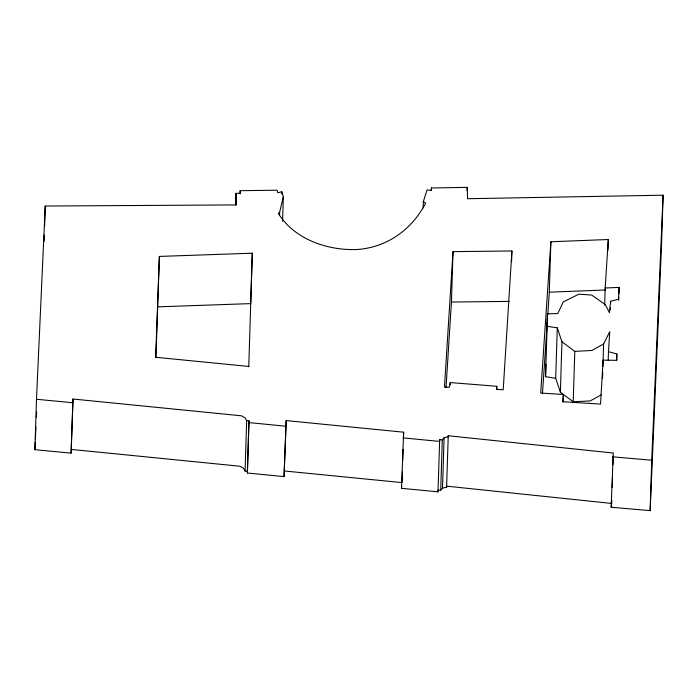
<?xml version="1.0" encoding="UTF-8"?>
<svg xmlns="http://www.w3.org/2000/svg" width="698" height="698" viewBox="0 0 698 698"><rect width="100%" height="100%" fill="white"/><g stroke="black" fill="none" stroke-linecap="round" stroke-linejoin="round"><path stroke-width="1.05" d="M602.898 366.581L603.604 343.983L609.755 331.655L608.481 351.679L616.823 353.973L616.744 360.316L603.098 360.151L600.533 404.09L562.667 401.734L563.391 394.466L540.688 393.035L550.888 241.778L608.29 239.501L607.949 250.233M601.118 394.902L590.281 400.914L573.215 401.778L560.372 392.197L555.695 378.264L545.566 376.684L545.915 364.199M604.643 305.148L605.183 287.986L619.1 287.41L618.472 299.233L610.602 301.239L609.441 312.669L605.236 304.529L591.686 295.062L578.886 294.172L563.234 301.92L557.746 313.577L547.502 313.786L547.153 326.271L557.283 327.842L561.951 341.776L560.372 392.197M248.758 366.773L252.283 253.2L159.388 256.428L155.654 357.271L248.811 366.441M403.47 437.559L403.636 432.193L286.189 420.589L284.025 476.612L247.424 473.026L247.389 471.185L245.077 471.089L246.664 420.676L245.085 417.832L241.517 415.807L73.002 399.02L71.091 453.142L34.9 449.695L36.488 399.282L45.239 206.032L236.352 204.915L236.029 193.346L240.304 193.337L240.173 190.676L277.036 190.214L277.813 192.735L281.809 191.802L283.344 196.566L282.568 221.24M44.122 241.429L44.323 234.99M44.593 226.414L45.239 206.032M71.091 453.142L73.002 399.02M155.916 357.804L159.388 256.428M235.654 205.151L236.029 193.346M240.068 193.896L240.173 190.676M252.283 253.2L250.695 303.613L157.809 306.841M247.389 471.185L248.977 420.772L246.664 420.676M247.424 473.026L248.977 420.772M279.54 215.516L279.645 212.297L283.344 196.566M281.739 193.948L281.809 191.802M284.025 476.612L286.189 420.589M423.145 207.882L423.346 201.443L427.132 189.812L430.893 190.519L431.521 187.989L467.198 187.361L467.599 198.712L663.1 195.196L661.512 245.609L650.143 510.639L611.143 507.245L611.692 503.441L446.659 486.157L446.589 487.204L442.515 488.129L440.717 490.258L438.108 490.031L437.995 491.837L401.507 488.312L403.636 432.193M402.388 471.883L402.048 482.606L284.61 471.002M402.755 460.087L403.095 449.355M431.451 190.135L431.521 187.989M437.995 491.837L439.688 439.609L442.296 439.845L444.094 437.716L448.168 436.791L448.247 435.744L613.28 453.028L611.143 507.245M440.717 490.258L442.296 439.845M442.515 488.129L444.094 437.716M446.031 387.643L451.44 302.042L453.019 251.629L511.913 250.975L511.573 261.698M446.589 487.204L448.247 435.744M450.201 384.711L450.262 382.565L496.81 386.282L496.714 389.501M467.102 190.58L467.198 187.361M545.566 376.684L547.502 313.786M547.773 314.885L549.3 292.192L550.888 241.778M555.695 378.264L557.283 327.842M563.155 401.978L563.391 394.466M573.215 401.778L574.803 351.364L561.951 341.776M602.522 378.386L602.732 371.868M608.211 360.264L608.481 351.679M610.331 309.825L610.392 307.678M610.532 303.386L610.602 301.239M611.692 503.441L611.797 500.222M612.198 487.352L612.504 477.694M612.905 464.824L613.176 456.239M616.622 360.412L616.823 353.973M618.69 300.288L618.794 297.069M618.89 293.849L619.1 287.41M650.143 510.639L651.731 460.226L663.1 195.196M34.9 449.695L35.24 442.096M35.389 438.841L35.93 426.897M36.375 417.125L36.619 411.698M439.688 439.609L439.574 441.415L403.095 437.89M453.019 251.629L444.469 387.076L449.364 387.277L450.262 382.565M511.913 250.975L503.206 389.824L496.548 389.327L496.81 386.282M605.183 287.986L608.29 239.501M542.451 393.751L547.555 318.122M401.507 488.312L401.69 486.41M279.645 212.297L278.31 213.413C294.434 239.309 327.423 250.608 356.835 249.518C386.928 247.589 411.925 229.581 425.623 203.162L423.346 201.443M603.604 343.983L591.869 350.492L574.803 351.364M549.3 292.192L605.62 289.967M451.44 302.042L509.235 301.396M612.722 456.832L651.731 460.226M36.488 399.282L72.679 402.72M249.003 422.604L285.604 426.19M71.414 449.433L239.929 466.229L243.497 468.245L245.077 471.089"/></g></svg>
